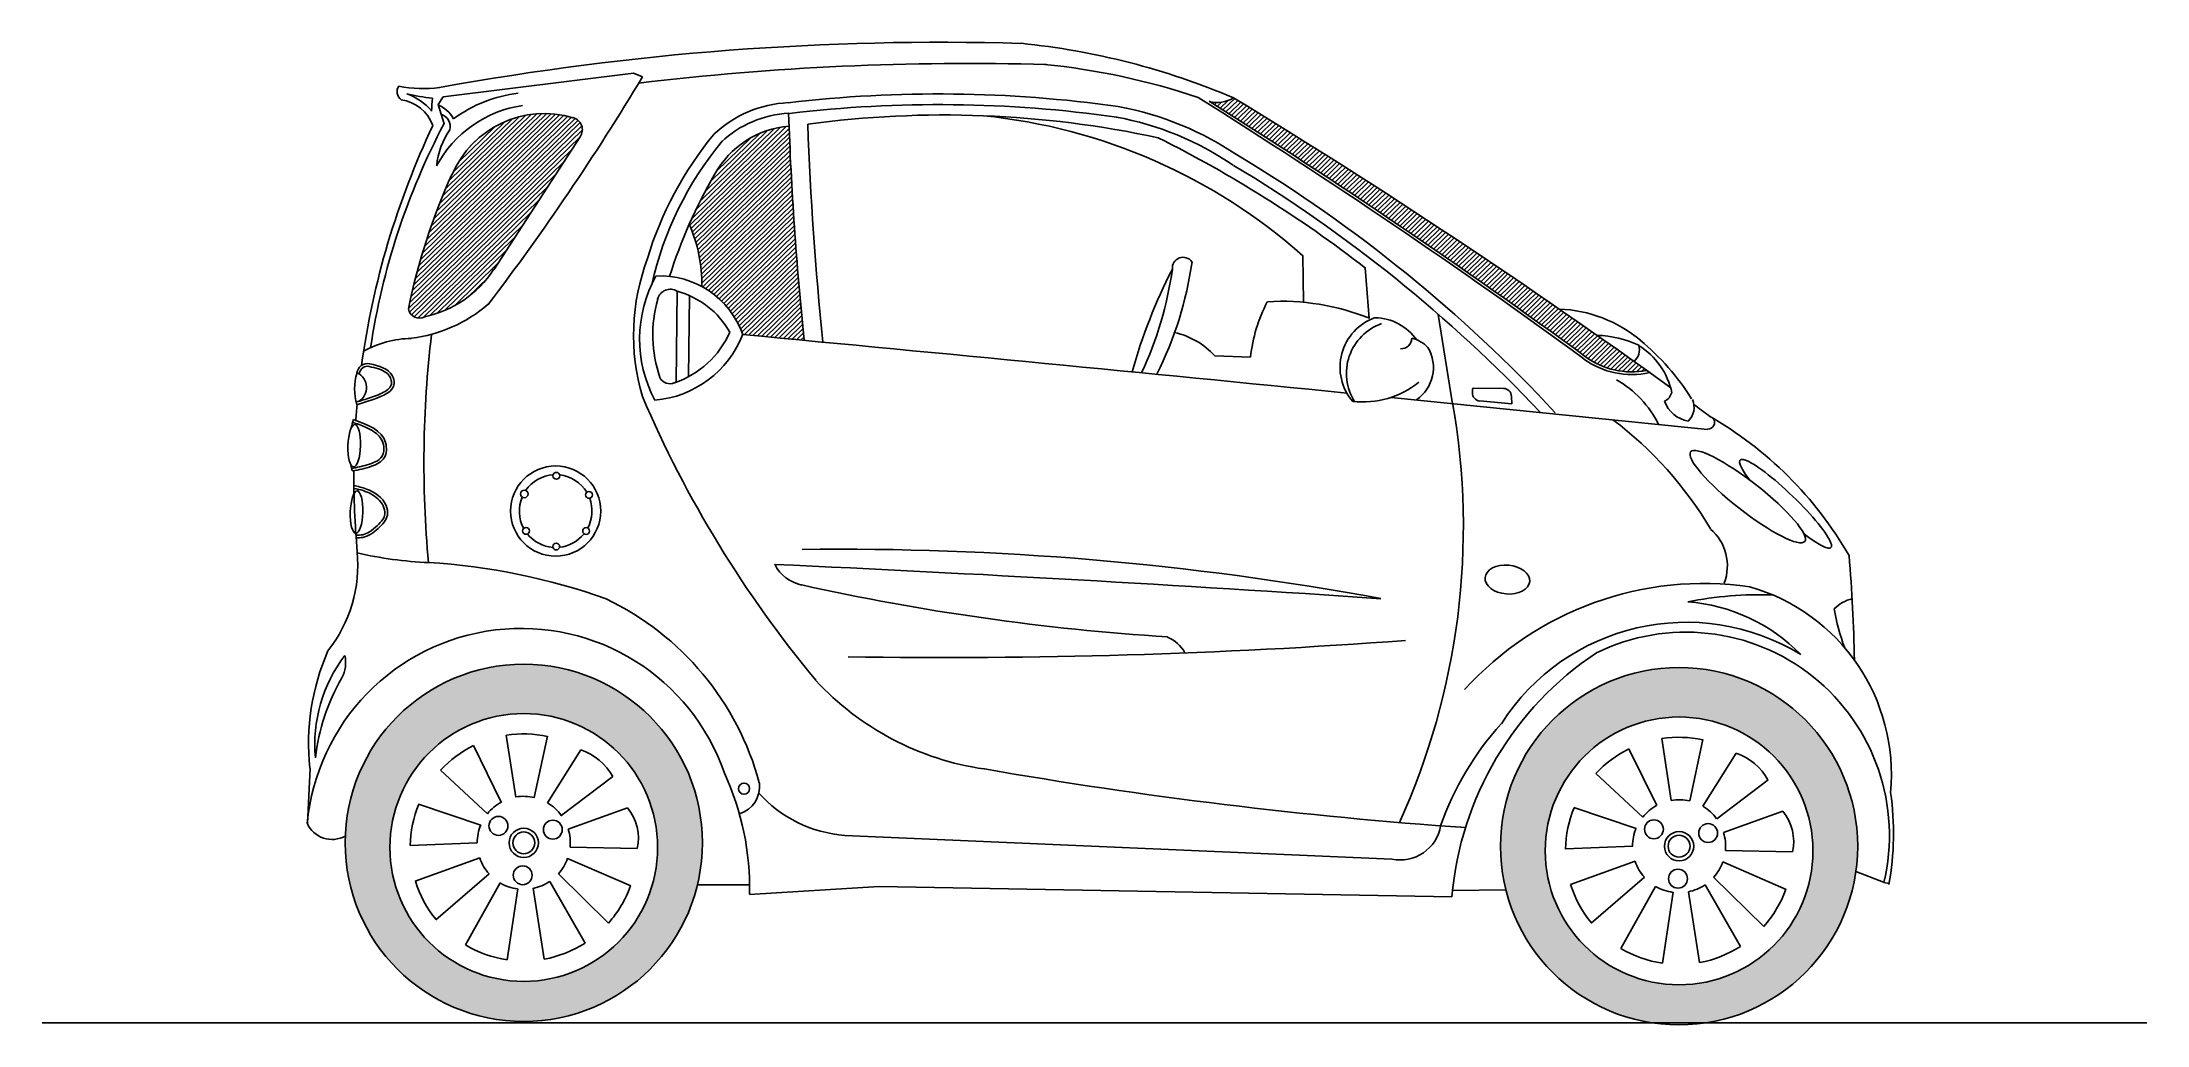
# Model space of a CAD drawing. Header units: millimetres. Extents: x -2702 to 9105, y -19 to 5494.
import ezdxf

# ---------------------------------------------------------------- set-up
doc = ezdxf.new("R2010")
doc.units = ezdxf.units.MM
doc.layers.add('ceco.net 166', color=7, linetype='Continuous', lineweight=25)

msp = doc.modelspace()

# ---------------------------------------------------------------- hatches: boundary and pattern name
at = {"layer": 'ceco.net 166'}
h = msp.add_hatch(color=252, dxfattribs=at)
edge = h.paths.add_edge_path()
edge.add_arc((0, 1002), 1002, 0, 360)
edge = h.paths.add_edge_path(flags=16)
edge.add_arc((0, 976), 751, 0, 360)
h = msp.add_hatch(color=252, dxfattribs=at)
edge = h.paths.add_edge_path()
edge.add_arc((6481, 983), 1002, 0, 360)
edge = h.paths.add_edge_path(flags=16)
edge.add_arc((6481, 957), 751, 0, 360)

# ---------------------------------------------------------------- linework, layer by layer
for p, q in [((616, 5320), (-453, 5186)), ((666, 5299), (616, 5320)), ((-453, 5186), (-481, 5144)), ((-481, 5144), (-447, 5036)), ((317, 4963), (-168, 4217)), ((4743, 3944), (4720, 4227)), ((5210, 3465), (5130, 3966)), ((5322, 3528), (5323, 3549)), ((5326, 3552), (5497, 3550)), ((5542, 3464), (5363, 3481)), ((5541, 3506), (5542, 3464)), ((-126, 1230), (-282, 1548)), ((-44, 1259), (-98, 1606)), ((59, 1256), (133, 1600)), ((6437, 1240), (6384, 1587)), ((6541, 1237), (6614, 1581)), ((134, 1226), (320, 1524)), ((6356, 1212), (6199, 1529)), ((6615, 1207), (6802, 1505)), ((-203, 1165), (-467, 1410)), ((208, 1154), (499, 1374)), ((6278, 1146), (6014, 1391)), ((6692, 1137), (6980, 1355)), ((-241, 1102), (-590, 1219)), ((249, 1079), (582, 1198)), ((6241, 1083), (5891, 1200)), ((6730, 1060), (7064, 1179)), ((-261, 1003), (-638, 987)), ((260, 978), (637, 970)), ((1802, 1044), (4870, 911)), ((6221, 984), (5844, 968)), ((6741, 959), (7118, 951)), ((-247, 917), (-609, 787)), ((-194, 828), (-493, 571)), ((194, 828), (475, 552)), ((246, 915), (600, 760)), ((6235, 899), (5872, 768)), ((6727, 896), (7081, 741)), ((7628, 782), (7473, 842)), ((-132, 777), (-327, 429)), ((-34, 744), (-93, 345)), ((52, 747), (115, 349)), ((146, 786), (344, 440)), ((1267, 766), (974, 766)), ((1267, 713), (1993, 758)), ((1993, 758), (5207, 699)), ((5509, 739), (5211, 734)), ((6287, 809), (5988, 552)), ((6349, 758), (6154, 410)), ((6447, 725), (6388, 327)), ((6533, 728), (6596, 330)), ((6627, 767), (6825, 421)), ((6675, 809), (6956, 533)), ((7630, 779), (7659, 774)), ((-2702, -8), (9105, -8))]:
    msp.add_line(p, q, dxfattribs=at)
at = {"layer": 'ceco.net 166', "color": 252}
for p, q in [((-578, 4275), (247, 5078)), ((-567, 4312), (225, 5083)), ((-555, 4349), (202, 5087)), ((-543, 4387), (179, 5090)), ((-530, 4425), (154, 5092)), ((-517, 4464), (129, 5093)), ((-503, 4504), (102, 5093)), ((-488, 4545), (74, 5092)), ((-472, 4587), (44, 5089)), ((-455, 4629), (12, 5084)), ((3857, 5154), (3862, 5158)), ((3874, 5143), (3886, 5155)), ((3890, 5133), (3915, 5157)), ((3906, 5123), (3951, 5167)), ((3922, 5113), (3989, 5177)), ((3939, 5102), (4005, 5167)), ((3955, 5092), (4022, 5157)), ((3971, 5082), (4038, 5147)), ((3987, 5071), (4055, 5137)), ((4003, 5061), (4071, 5127)), ((4020, 5051), (4087, 5117)), ((4036, 5041), (4104, 5107)), ((4052, 5030), (4120, 5097)), ((4068, 5020), (4137, 5087)), ((-639, 4033), (318, 4965)), ((-632, 4066), (329, 5002)), ((-624, 4100), (326, 5024)), ((-615, 4134), (317, 5042)), ((-607, 4168), (305, 5056)), ((-598, 4203), (288, 5066)), ((-588, 4239), (268, 5073)), ((-437, 4673), (-23, 5076)), ((-418, 4717), (-61, 5065)), ((-397, 4763), (-105, 5048)), ((-370, 4816), (-159, 5022)), ((931, 4467), (1489, 5010)), ((939, 4448), (1490, 4985)), ((944, 4505), (1472, 5020)), ((946, 4429), (1491, 4960)), ((966, 4553), (1441, 5016)), ((991, 4603), (1407, 5009)), ((1018, 4656), (1370, 4999)), ((1048, 4711), (1327, 4983)), ((4084, 5010), (4153, 5077)), ((4100, 4999), (4169, 5066)), ((4117, 4989), (4186, 5056)), ((4133, 4979), (4202, 5046)), ((4149, 4968), (4219, 5036)), ((4165, 4958), (4235, 5026)), ((4181, 4947), (4251, 5016)), ((4197, 4937), (4268, 5006)), ((4213, 4927), (4284, 4996)), ((4229, 4916), (4300, 4985)), ((4245, 4906), (4317, 4975)), ((4262, 4895), (4333, 4965)), ((-646, 4000), (271, 4893)), ((-300, 4910), (-254, 4955)), ((953, 4410), (1492, 4935)), ((959, 4390), (1493, 4910)), ((966, 4370), (1494, 4885)), ((971, 4350), (1495, 4860)), ((1081, 4770), (1273, 4957)), ((4278, 4885), (4349, 4955)), ((4294, 4875), (4366, 4945)), ((4310, 4864), (4382, 4935)), ((4326, 4854), (4398, 4924)), ((4342, 4843), (4415, 4914)), ((4358, 4833), (4431, 4904)), ((4374, 4822), (4447, 4894)), ((4390, 4812), (4463, 4884)), ((4406, 4801), (4480, 4873)), ((4422, 4791), (4496, 4863)), ((4438, 4780), (4512, 4853)), ((4454, 4770), (4528, 4843)), ((-640, 3979), (225, 4822)), ((-629, 3964), (179, 4751)), ((976, 4329), (1496, 4835)), ((981, 4307), (1497, 4810)), ((985, 4285), (1499, 4785)), ((989, 4263), (1500, 4760)), ((992, 4240), (1501, 4735)), ((4470, 4759), (4545, 4832)), ((4486, 4749), (4561, 4822)), ((4502, 4738), (4577, 4812)), ((4518, 4728), (4593, 4802)), ((4534, 4717), (4610, 4791)), ((4550, 4707), (4626, 4781)), ((4566, 4696), (4642, 4771)), ((4582, 4686), (4658, 4760)), ((4597, 4675), (4674, 4750)), ((4613, 4665), (4690, 4740)), ((4629, 4654), (4707, 4729)), ((-614, 3952), (132, 4680)), ((-594, 3946), (86, 4609)), ((995, 4216), (1502, 4711)), ((997, 4192), (1504, 4686)), ((999, 4168), (1505, 4661)), ((999, 4142), (1507, 4637)), ((1003, 4120), (1508, 4612)), ((4645, 4643), (4723, 4719)), ((4661, 4633), (4739, 4709)), ((4677, 4622), (4755, 4698)), ((4693, 4612), (4771, 4688)), ((4709, 4601), (4787, 4678)), ((4725, 4590), (4803, 4667)), ((4740, 4580), (4820, 4657)), ((4756, 4569), (4836, 4646)), ((4772, 4558), (4852, 4636)), ((4788, 4548), (4868, 4626)), ((4804, 4537), (4884, 4615)), ((-564, 3949), (40, 4537)), ((1020, 4110), (1510, 4587)), ((1036, 4100), (1511, 4563)), ((1052, 4089), (1513, 4538)), ((1067, 4078), (1514, 4514)), ((1082, 4066), (1516, 4489)), ((4820, 4527), (4900, 4605)), ((4835, 4516), (4916, 4594)), ((4851, 4505), (4932, 4584)), ((4867, 4494), (4948, 4574)), ((4883, 4484), (4964, 4563)), ((4899, 4473), (4980, 4553)), ((4914, 4462), (4996, 4542)), ((4930, 4452), (5012, 4532)), ((4946, 4441), (5028, 4521)), ((4962, 4430), (5044, 4511)), ((4977, 4420), (5060, 4500)), ((4993, 4409), (5076, 4490)), ((-526, 3960), (-6, 4466)), ((-488, 3971), (-53, 4395)), ((1096, 4054), (1518, 4465)), ((1109, 4041), (1519, 4440)), ((1123, 4028), (1521, 4416)), ((1135, 4014), (1523, 4391)), ((5009, 4398), (5092, 4479)), ((5025, 4387), (5108, 4469)), ((5040, 4377), (5124, 4458)), ((5056, 4366), (5140, 4448)), ((5072, 4355), (5156, 4437)), ((5087, 4344), (5172, 4427)), ((5103, 4333), (5188, 4416)), ((5119, 4323), (5204, 4406)), ((5135, 4312), (5220, 4395)), ((5150, 4301), (5236, 4384)), ((5166, 4290), (5252, 4374)), ((-444, 3988), (-99, 4324)), ((-391, 4013), (-145, 4253)), ((1147, 4000), (1525, 4367)), ((1159, 3985), (1526, 4343)), ((1170, 3969), (1528, 4319)), ((1180, 3953), (1530, 4294)), ((1190, 3937), (1532, 4270)), ((4371, 4296), (4375, 4034)), ((5182, 4279), (5268, 4363)), ((5197, 4269), (5284, 4353)), ((5213, 4258), (5299, 4342)), ((5228, 4247), (5315, 4332)), ((5244, 4236), (5331, 4321)), ((5260, 4225), (5347, 4310)), ((5275, 4214), (5363, 4300)), ((5291, 4203), (5379, 4289)), ((5306, 4193), (5395, 4278)), ((5322, 4182), (5410, 4268)), ((5338, 4171), (5426, 4257)), ((-314, 4063), (-200, 4173)), ((1200, 3920), (1534, 4246)), ((1208, 3903), (1536, 4222)), ((1217, 3885), (1538, 4198)), ((1224, 3866), (1540, 4174)), ((1238, 3853), (1542, 4149)), ((5353, 4160), (5442, 4246)), ((5369, 4149), (5458, 4236)), ((5384, 4138), (5474, 4225)), ((5400, 4127), (5490, 4214)), ((5415, 4116), (5505, 4204)), ((5431, 4105), (5521, 4193)), ((5447, 4094), (5537, 4182)), ((5462, 4083), (5553, 4172)), ((5478, 4072), (5569, 4161)), ((5493, 4061), (5584, 4150)), ((5509, 4050), (5600, 4140)), ((861, 4096), (855, 3586)), ((930, 4071), (925, 3617)), ((1262, 3851), (1544, 4125)), ((1287, 3849), (1546, 4101)), ((1311, 3846), (1548, 4077)), ((1335, 3844), (1550, 4053)), ((1360, 3842), (1553, 4030)), ((5524, 4039), (5616, 4129)), ((5540, 4028), (5632, 4118)), ((5555, 4017), (5647, 4107)), ((5571, 4006), (5663, 4097)), ((5586, 3995), (5679, 4086)), ((5601, 3984), (5694, 4075)), ((5617, 3973), (5710, 4064)), ((5632, 3962), (5726, 4053)), ((5648, 3951), (5741, 4043)), ((5663, 3940), (5757, 4032)), ((5679, 3929), (5773, 4021)), ((1384, 3839), (1555, 4006)), ((1409, 3837), (1557, 3982)), ((1433, 3835), (1559, 3958)), ((1457, 3832), (1562, 3934)), ((1482, 3830), (1564, 3910)), ((5694, 3918), (5789, 4010)), ((5709, 3907), (5804, 3999)), ((5725, 3896), (5820, 3989)), ((5740, 3885), (5835, 3978)), ((5756, 3874), (5851, 3967)), ((5771, 3863), (5867, 3956)), ((5786, 3852), (5882, 3945)), ((5802, 3841), (5898, 3934)), ((5817, 3830), (5914, 3924)), ((5833, 3818), (5929, 3913)), ((5848, 3807), (5945, 3902)), ((1506, 3828), (1567, 3887)), ((1531, 3826), (1569, 3863)), ((1555, 3823), (1571, 3839)), ((5863, 3796), (5960, 3891)), ((5879, 3785), (5976, 3880)), ((5894, 3774), (5992, 3869)), ((5909, 3763), (6007, 3858)), ((5924, 3752), (6023, 3847)), ((5940, 3740), (6038, 3836)), ((5955, 3729), (6054, 3825)), ((5971, 3718), (6069, 3814)), ((5987, 3708), (6085, 3804)), ((6004, 3698), (6100, 3793)), ((6021, 3689), (6116, 3782)), ((4077, 3727), (3877, 3734)), ((6039, 3681), (6131, 3771)), ((6058, 3673), (6147, 3760)), ((6078, 3666), (6162, 3749)), ((6098, 3660), (6178, 3738)), ((6120, 3655), (6193, 3727)), ((6142, 3651), (6209, 3716)), ((6165, 3647), (6224, 3705)), ((6190, 3645), (6240, 3694)), ((6216, 3645), (6255, 3683)), ((6244, 3646), (6271, 3672)), ((6274, 3649), (6286, 3661))]:
    msp.add_line(p, q, dxfattribs=at)
at = {"layer": 'ceco.net 166'}
for centre, radius in [((179, 2863), 253), ((183, 3061), 19.2), ((3, 2959), 21.2), ((366, 2954), 19.2), ((13, 2752), 19.2), ((350, 2751), 19.2), ((182, 2664), 19.2), ((0, 1002), 1002), ((6481, 983), 1002), ((0, 976), 751), ((6481, 957), 751), ((-142, 1097), 53), ((0, 1002), 82.2), ((0, 1002), 61.4), ((163, 1076), 53), ((6340, 1078), 53), ((6481, 983), 82.2), ((6644, 1057), 53), ((6481, 983), 61.4), ((-6, 820), 53), ((6475, 801), 53)]:
    msp.add_circle(centre, radius, dxfattribs=at)
at = {"layer": 'ceco.net 166', "color": 252}
msp.add_circle((1236, 1306), 31.2, dxfattribs=at)
at = {"layer": 'ceco.net 166'}
for centre, radius, start, end in [((2347, -10276), 15769, 88.3933, 100.2972), ((2386, 1441), 4066, 66.8958, 84.3009), ((2494, -10246), 15620, 88.3933, 96.7997), ((2533, 1471), 3917, 71.3878, 84.3009), ((-655, 5215), 55.6, 144.6719, 233.996), ((-565, 5929), 696, 258.749, 277.7296), ((-415, 6180), 1005, 256.0957, 264.464), ((-775, 4886), 340, 40.5121, 69.4286), ((60, 4444), 768, 96.7611, 126.1664), ((-11222, 12432), 13864, 322.6576, 329.0358), ((2327, -2030), 7233, 81.9913, 96.6937), ((-718, 4951), 221, 19.7315, 82.1028), ((128, 5094), 645, 172.3752, 178.8494), ((89, 4489), 656, 98.3415, 151.7397), ((-562, 4967), 194, 29.8661, 65.5824), ((-489, 5018), 76.3, 347.4967, 71.4257), ((117, 4528), 565, 73.4632, 156.7712), ((1516, 4500), 655, 92.8456, 133.3152), ((1516, 4500), 595, 92.8456, 133.3152), ((19411, 5689), 17935, 181.9004, 185.9757), ((2327, -2030), 7173, 81.9913, 96.6937), ((2360, -593), 5678, 77.812, 97.7645), ((3017, 3396), 1765, 55.6519, 79.6434), ((-15682, -25880), 36658, 53.8406, 57.9283), ((3890, 5330), 175, 255.2995, 301.7234), ((-15682, -25880), 36673, 53.8406, 57.8273), ((-15228, -26435), 36995, 54.1583, 58.7184), ((3660, 3053), 4613, 154.6809, 172.1976), ((3040, 3198), 3942, 152.1983, 171.5177), ((-83, 4764), 407, 144.3989, 174.9357), ((259, 5003), 69.7, 325.0792, 75.1389), ((2599, 3708), 1989, 140.3928, 163.2879), ((1528, 4503), 520, 94.3939, 151.5195), ((19517, 5670), 17935, 182.0346, 185.9465), ((3017, 3396), 1705, 55.6519, 79.6434), ((2599, 3708), 1929, 140.3928, 167.2192), ((446, -1286), 6976, 52.2059, 63.4951), ((-176, -2121), 8136, 42.875, 59.0093), ((2937, 3256), 3660, 155.8755, 168.3046), ((3555, 3312), 2871, 149.912, 162.4194), ((-176, -2121), 8076, 43.2949, 59.0093), ((148, 4133), 851, 359.3107, 23.4873), ((1838, 3849), 1222, 159.3421, 196.3408), ((3699, 4226), 60.7, 35.3651, 186.0237), ((-683, 4555), 615, 281.9212, 326.7042), ((1383, 3827), 733, 151.0849, 207.845), ((765, 3690), 492, 19.4538, 92.7145), ((-732, 4642), 816, 277.1711, 310.6654), ((-585, 4007), 61.9, 189.1793, 298.7762), ((4874, 3670), 295, 109.3219, 220.7606), ((4910, 3636), 295, 109.3219, 212.7466), ((4770, 3656), 292, 34.8518, 88.805), ((-620, 3258), 574, 91.0584, 119.1639), ((5572, 3134), 6132, 173.2586, 185.2405), ((-59664, -642784), 649498, 84.320157, 84.620447), ((4923, 3833), 59.2, 265.9845, 359.4682), ((4938, 3652), 186, 43.8396, 76.2137), ((4884, 3668), 219, 304.3681, 30.8508), ((-877, 3631), 59, 78.0167, 173.1012), ((6215, 4085), 456, 234.0498, 282.5756), ((6214, 4082), 438, 233.9649, 280.9939), ((-649, 3548), 300, 162.5201, 197.196), ((4704, 3987), 512, 264.0039, 308.3292), ((5326, 3549), 2.99, 89.55, 176.8153), ((5496, 3506), 44.8, 0.6813, 89.55), ((5844, 3094), 581, 26.0406, 60.5916), ((3660, 3053), 4613, 174.9426, 176.0298), ((6642, 6066), 6502, 203.1885, 219.6767), ((-59664, -642784), 649498, 84.140659, 84.298081), ((1255, 2775), 4016, 335.5941, 9.9641), ((5367, 3525), 44.8, 176.8153, 264.8491), ((-15228, -26435), 36995, 53.7496, 53.9096), ((4849, 1697), 2099, 30.517, 53.1123), ((6640, 3362), 40.2, 271.9033, 31.1547), ((5582, 1541), 2141, 30.0668, 60.164), ((-415, 3221), 563, 189.9192, 193.6537), ((3660, 3053), 4613, 179.5439, 185.2013), ((179, 2863), 204, 93.9546, 145.5838), ((179, 2863), 204, 31.1389, 83.5084), ((179, 2863), 204, 157.476, 208.474), ((179, 2863), 204, 332.045, 20.6337), ((179, 2863), 204, 219.2284, 265.5022), ((179, 2863), 204, 276.1305, 321.2414), ((6479, 2556), 273, 339.2186, 49.1501), ((-1704, 2560), 773, 321.5391, 5.5459), ((-436, 4796), 2224, 257.0445, 267.4688), ((-715, 1912), 8180, 0.8046, 4.9217), ((-765, -1089), 3671, 70.4555, 86.3869), ((-227, 923), 1603, 14.995, 64.5175), ((6620, 647), 1810, 81.7864, 137.8604), ((6578, 1386), 1094, 354.6147, 74.0878), ((7500, 2170), 207, 103.3135, 135.9879), ((8530, 2513), 1195, 189.5793, 200.4224), ((-14, 999), 1206, 19.0728, 174.7297), ((6520, 1043), 1141, 346.6171, 116.0938), ((87, 1560), 1294, 156.3743, 186.1415), ((7034, 542), 1834, 123.6647, 175.078), ((2811, 2997), 1597, 222.6864, 261.7973), ((0, 976), 637, 116.2157, 137.058), ((0, 976), 637, 77.9422, 98.7845), ((6481, 957), 637, 77.9422, 98.7845), ((-25595, 2387), 24415, 356.9999, 357.7339), ((219, 1221), 319, 28.6841, 71.4515), ((6481, 957), 637, 116.2157, 137.058), ((6700, 1202), 319, 28.6841, 71.4515), ((-272, 749), 1539, 358.6746, 24.74), ((1160, 1319), 163, 288.0079, 6.7179), ((7122, 27377), 26354, 260.085, 266.0006), ((0, 976), 637, 157.6522, 179.0582), ((0, 1002), 261, 118.7953, 141.2752), ((0, 1002), 261, 76.827, 99.7265), ((0, 1002), 261, 36.1746, 59.0741), ((372, 1027), 271, 347.8547, 39.1089), ((1856, 1767), 725, 221.8858, 265.7293), ((6481, 957), 637, 157.6522, 179.0582), ((6481, 983), 261, 118.7953, 141.2752), ((6481, 983), 261, 76.827, 99.7265), ((6481, 983), 261, 36.1746, 59.0741), ((6097, 1056), 1587, 349.5657, 8.2417), ((-1075, 1174), 153, 204.6888, 298.6186), ((0, 1002), 261, 157.3777, 179.8577), ((0, 1002), 261, 354.6258, 17.1057), ((4916, 1137), 231, 258.6597, 350.0765), ((6481, 983), 261, 157.3777, 179.8577), ((6853, 1008), 271, 347.8547, 39.1089), ((6481, 983), 261, 354.6258, 17.1057), ((0, 1002), 261, 198.9265, 221.826), ((0, 1002), 261, 318.0858, 340.5657), ((6481, 983), 261, 198.9265, 221.826), ((6481, 983), 261, 318.0858, 340.5657), ((0, 976), 637, 197.3054, 219.4237), ((0, 1002), 261, 239.5789, 262.4784), ((0, 1002), 261, 281.5473, 304.0272), ((0, 976), 637, 318.2423, 340.2173), ((6481, 957), 637, 197.3054, 219.4237), ((6481, 983), 261, 239.5789, 262.4784), ((6481, 983), 261, 281.5473, 304.0272), ((6481, 957), 637, 318.2423, 340.2173), ((0, 976), 637, 239.126, 261.6095), ((0, 976), 637, 280.4151, 302.7171), ((6481, 957), 637, 239.126, 261.6095), ((6481, 957), 637, 280.4151, 302.7171)]:
    msp.add_arc(centre, radius, start, end, dxfattribs=at)
at = {"layer": 'ceco.net 166', "color": 252}
for centre, radius, start, end in [((2259, 1914), 3183, 48.4395, 84.2268), ((1728, 4548), 2041, 333.3141, 351.9306), ((6349, 2828), 3047, 152.8095, 164.4477), ((1618, 4506), 2041, 334.8692, 351.9306), ((1463, 3851), 739, 164.2453, 198.8376), ((822, 4034), 73.3, 58.3181, 165.6762), ((732, 3624), 489, 29.8152, 74.7408), ((4951, 3632), 879, 152.5674, 173.8478), ((4251, 2723), 1317, 68.0344, 93.4572), ((5778, 3234), 763, 50.3878, 87.634), ((690, 4060), 576, 274.4974, 339.1015), ((681, 4074), 518, 288.6299, 336.4708), ((3553, 3437), 439, 42.5124, 77.046), ((6004, 3262), 587, 64.7527, 88.3094), ((6172, 3768), 86.5, 310.7719, 16.5792), ((6036, 3440), 414, 12.118, 58.1671), ((5391, 2766), 1369, 32.0798, 50.4057), ((-877, 3631), 44, 78.0167, 173.1012), ((-972, 3556), 90.2, 300.1819, 65.8144), ((820, 3642), 64.4, 207.1344, 294.5043), ((6367, 3547), 75.3, 295.1564, 345.1463), ((6560, 3536), 170, 199.3051, 260.7715), ((6454, 3445), 111, 315.222, 23.1759), ((-415, 3221), 563, 163.8971, 168.9245), ((1792, -13923), 16572, 79.5131, 90.7972), ((-5491, -149703), 152423, 86.12547, 87.40628), ((1602, 2661), 217, 206.4397, 258.7457), ((4466, 15538), 13408, 257.4785, 266.3465), ((6944, 192), 2202, 88.3344, 100.8421), ((6453, 1362), 995, 44.4602, 85.5933), ((2360, 36845), 34804, 269.1107, 274.2626), ((3528, 1967), 207, 29.0704, 66.2194), ((6522, 1008), 1231, 58.5871, 147.4689), ((-356, 1556), 816, 142.4491, 185.4099), ((-1180, 2013), 181, 331.9953, 12.8193), ((-4, 1342), 1173, 150.0345, 173.3175), ((6746, 532), 1700, 137.9804, 160.5775)]:
    msp.add_arc(centre, radius, start, end, dxfattribs=at)
for centre in [(-951, 3230), (-938, 2857)]:
    msp.add_ellipse(centre, major_axis=(4, 119), ratio=0.295845, dxfattribs=at)
at = {"layer": 'ceco.net 166'}
for centre, major_axis, ratio in [((6866, 2944), (-320, 251), 0.198505), ((5518, 2479), (-125, 11), 0.646639)]:
    msp.add_ellipse(centre, major_axis=major_axis, ratio=ratio, dxfattribs=at)
msp.add_ellipse((7078, 2904), major_axis=(-255, 246), ratio=0.16453, start_param=2.133885, end_param=7.123755, dxfattribs=at)
at = {"layer": 'ceco.net 166', "color": 252}
for points, knots in [([(-868, 3674), (-850, 3670), (-832, 3666), (-799, 3655), (-785, 3649), (-762, 3633), (-753, 3623), (-744, 3601), (-742, 3591), (-742, 3572), (-745, 3565), (-757, 3549), (-766, 3541), (-800, 3521), (-830, 3510), (-887, 3490), (-914, 3482), (-940, 3474)], [0, 0, 0, 0, 0.333951, 0.333951, 0.678297, 0.678297, 1.007835, 1.007835, 1.23189, 1.23189, 1.50861, 1.50861, 1.78533, 1.78533, 2.303985, 2.303985, 2.83352, 2.83352, 2.83352, 2.83352]), ([(-961, 3362), (-935, 3353), (-910, 3344), (-856, 3319), (-829, 3303), (-802, 3273), (-795, 3261), (-786, 3233), (-784, 3215), (-787, 3189), (-790, 3178), (-803, 3158), (-816, 3147), (-847, 3133), (-862, 3127), (-893, 3118), (-908, 3114), (-937, 3108), (-951, 3105), (-965, 3102)], [0.084085, 0.084085, 0.084085, 0.084085, 0.50207, 0.50207, 1.126415, 1.126415, 1.459601, 1.459601, 1.811343, 1.811343, 2.059431, 2.059431, 2.450225, 2.450225, 2.769947, 2.769947, 3.089669, 3.089669, 3.385182, 3.385182, 3.385182, 3.385182]), ([(-953, 2990), (-936, 2987), (-918, 2983), (-871, 2968), (-841, 2953), (-806, 2920), (-796, 2907), (-782, 2878), (-778, 2861), (-781, 2835), (-785, 2825), (-800, 2804), (-810, 2793), (-835, 2769), (-851, 2756), (-878, 2739), (-890, 2733), (-914, 2728), (-927, 2727), (-941, 2728)], [0.085324, 0.085324, 0.085324, 0.085324, 0.45465, 0.45465, 1.120509, 1.120509, 1.479511, 1.479511, 1.843688, 1.843688, 2.135832, 2.135832, 2.427976, 2.427976, 2.818614, 2.818614, 3.127957, 3.127957, 3.411999, 3.411999, 3.411999, 3.411999])]:
    msp.add_open_spline(points, degree=3, knots=knots, dxfattribs=at)
at = {"layer": 'ceco.net 166'}
for points, knots in [([(-864, 3689), (-813, 3677), (-744, 3661), (-712, 3539), (-825, 3495), (-907, 3468), (-936, 3459)], [0, 0, 0, 0, 0.955494, 1.266378, 2.251796, 2.83352, 2.83352, 2.83352, 2.83352]), ([(-956, 3376), (-867, 3345), (-766, 3303), (-768, 3152), (-863, 3107), (-926, 3094), (-962, 3088)], [0.084085, 0.084085, 0.084085, 0.084085, 1.485753, 2.064316, 2.633997, 3.385182, 3.385182, 3.385182, 3.385182]), ([(-953, 3006), (-930, 3001), (-859, 2985), (-775, 2928), (-756, 2826), (-818, 2761), (-882, 2713), (-928, 2713), (-941, 2713)], [0.063418, 0.063418, 0.063418, 0.063418, 0.557122, 1.513844, 1.875328, 2.485206, 3.14672, 3.411999, 3.411999, 3.411999, 3.411999])]:
    msp.add_open_spline(points, degree=3, knots=knots, dxfattribs=at)

doc.saveas('drawing.dxf')
